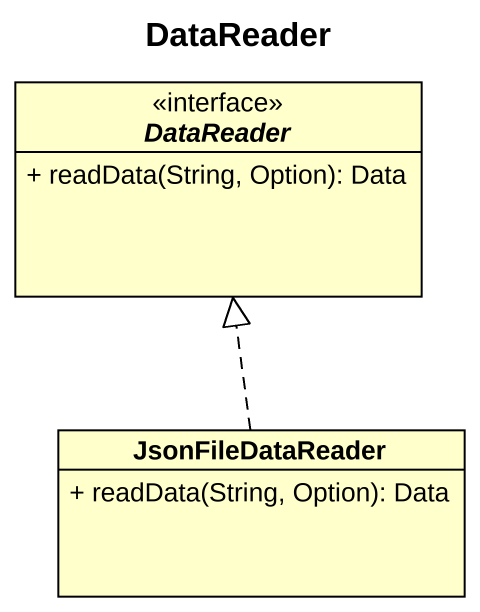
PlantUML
@startuml
title DataReader
hide circle
hide empty members
skinparam classAttributeIconSize 0
interface DataReader {
  + readData(String, Option): Data
}
class JsonFileDataReader {
  + readData(String, Option): Data
}
JsonFileDataReader .up.|> DataReader
@enduml
